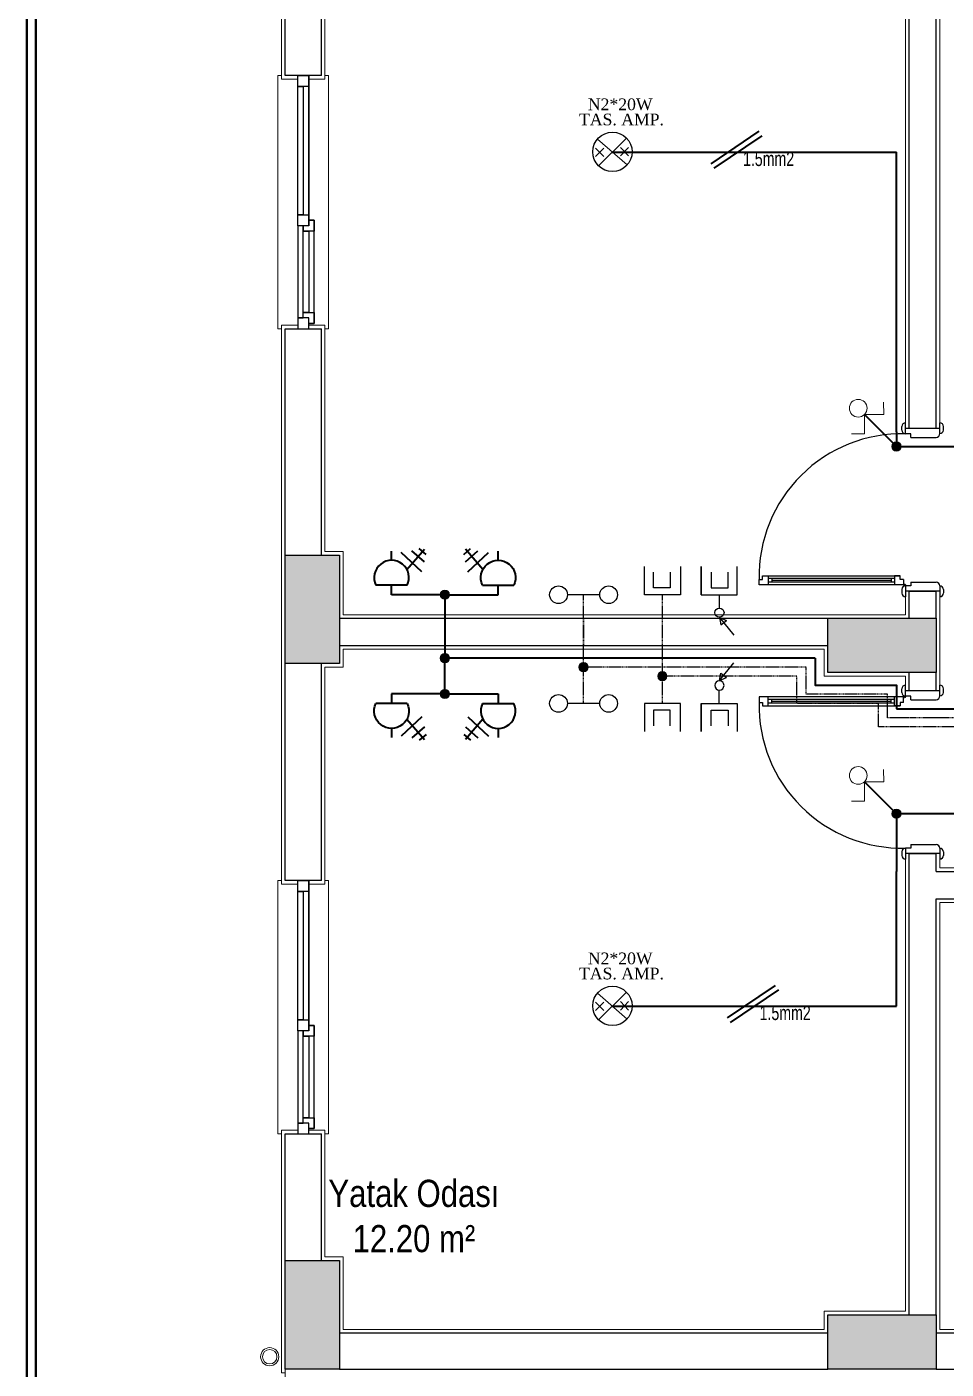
# Model space of a CAD drawing. Header units: metres. Extents: x 134072 to 172200, y 35728 to 38066.
# Drawn here: x 142635 to 143144, y 36184 to 36926 of the extents above; entities that cross this region are included whole.
import ezdxf

# ---------------------------------------------------------------- set-up
doc = ezdxf.new("R2010")
doc.units = ezdxf.units.M
doc.linetypes.add('DASHED', pattern=[0.75, 0.5, -0.25])
for name, color, linetype in [('ANA', 10, 'Continuous'), ('den', 156, 'Continuous'), ('duvaR', 52, 'Continuous'), ('kapı', 129, 'Continuous'), ('Kolon', 175, 'Continuous'), ('pencere', 28, 'Continuous'), ('YAZI', 1, 'Continuous'), ('yazı', 7, 'Continuous')]:
    doc.layers.add(name, color=color, linetype=linetype)
for name, color, linetype, lineweight in [('Cizgi 20', 175, 'Continuous', 20), ('ELEKTRİK', 102, 'Continuous', 40), ('m_kuvvetliakım', 1, 'Continuous', 40), ('m_zayıfakım', 2, 'DASHED', 30), ('SEMBOL', 140, 'Continuous', 20), ('sıva', 145, 'Continuous', 5), ('Tarama 13', 221, 'Continuous', 13), ('Yagmur olugu', 201, 'Continuous', 15)]:
    doc.layers.add(name, color=color, linetype=linetype, lineweight=lineweight)
doc.styles.add('omr', font='ARIALN.TTF', dxfattribs={"height": 20})
doc.styles.add('ROMANTUR', font='arial.ttf', dxfattribs={"width": 0.7})
doc.styles.add('YAZI', font='times.ttf', dxfattribs={"height": 10.5})

# ---------------------------------------------------------------- blocks, each defined once
blk = doc.blocks.new('A$C715B359D')
at = {"layer": 'ELEKTRİK', "lineweight": 20}
for p, q in [((0, 0.1329), (0.0114, 0.2035)), ((0.1057, 0.1157), (0, 0.1329)), ((0.0884, 0.0099), (0.1057, 0.1157)), ((0.1562, 0), (0.0884, 0.0099))]:
    blk.add_line(p, q, dxfattribs=at)
blk.add_circle((0.1455, 0.1442), 0.049, dxfattribs=at)
blk = doc.blocks.new('m-priz')
at = {"layer": 'm_kuvvetliakım'}
for p, q in [((0, 13.86), (0, 18.84)), ((16.71, 7.38), (5.34, 18.11)), ((8.54, 8.68), (18.17, 19.93)), ((18.17, 13), (11.25, 19.06)), ((19.05, 17.1), (15.28, 20.4)), ((8.65, 0), (-8.65, 0))]:
    blk.add_line(p, q, dxfattribs=at)
blk.add_arc((0, 4.23), 9.63, 333.94212, 206.05788, dxfattribs=at)
blk = doc.blocks.new('m-telefon')
at = {"layer": 'm_zayıfakım', "color": 2, "linetype": 'Continuous', "ltscale": 100}
blk.add_line((-8.96, 0), (8.96, 0), dxfattribs=at)
for centre in [(-13.86, 0), (13.86, 0)]:
    blk.add_circle(centre, 4.9, dxfattribs=at)
blk = doc.blocks.new('m-anten')
at = {"layer": 'm_zayıfakım', "color": 30, "linetype": 'Continuous', "ltscale": 100}
for p, q in [((9.95, 0), (-9.95, 0)), ((-9.95, 0), (-9.95, -15.56)), ((9.95, -15.56), (9.95, 0)), ((-4.98, -3.73), (-4.98, -12.45)), ((4.35, -3.73), (-4.98, -3.73)), ((4.35, -12.45), (4.35, -3.73))]:
    blk.add_line(p, q, dxfattribs=at)
blk = doc.blocks.new('m-tv')
at = {"layer": 'm_zayıfakım', "color": 30, "linetype": 'Continuous', "ltscale": 100}
for p, q in [((-0.21, 12.67), (-8.26, 22.33)), ((-1.04, 16.73), (-4.05, 14.22)), ((-0.21, 12.67), (-1.04, 16.73)), ((-0.21, 12.67), (-4.05, 14.22)), ((9.95, 0), (-9.95, 0)), ((-9.95, 0), (-9.95, -15.56)), ((0, 0), (0.01, 7.37)), ((9.95, 0), (9.95, -15.56)), ((9.95, -15.56), (9.95, 0)), ((-4.98, -3.73), (-4.98, -12.45)), ((4.35, -3.73), (-4.98, -3.73)), ((4.35, -12.45), (4.35, -3.73))]:
    blk.add_line(p, q, dxfattribs=at)
blk.add_circle((-0.2, 9.91), 2.55, dxfattribs=at)

msp = doc.modelspace()

# ---------------------------------------------------------------- hatches: boundary and pattern name
at = {"layer": 'SEMBOL'}
for points in [[(143113.51, 36694.06, 1), (143118.62, 36694.06, 1)], [(142863.82, 36612.11, -1), (142868.93, 36612.11, -1)], [(142863.82, 36577.06, -1), (142868.93, 36577.06, -1)], [(142940.51, 36572.06, -1), (142945.62, 36572.06, -1)], [(142984.08, 36567.06, -1), (142989.19, 36567.06, -1)], [(142863.82, 36557.25, 1), (142868.93, 36557.25, 1)], [(143113.51, 36491.06, 1), (143118.62, 36491.06, 1)]]:
    msp.add_hatch(color=1, dxfattribs=at).paths.add_polyline_path(points)
at = {"layer": 'Tarama 13'}
h = msp.add_hatch(dxfattribs=at)
h.set_pattern_fill('ANSI33,_O', color=256, scale=2)
h.set_pattern_definition([(45, (117464.424, 22063.553), (-8.980256, 8.980256), []), (45, (117473.405, 22063.553), (-8.980256, 8.980256), [6.35, -3.175])])
h.paths.add_polyline_path([(142808.07, 37659.06), (142778.07, 37659.06), (142778.07, 37599.06), (142808.07, 37599.06)])
h.paths.add_polyline_path([(143263.07, 37659.06), (143233.07, 37659.06), (143233.07, 37599.06), (143263.07, 37599.06)])
h.paths.add_polyline_path([(143608.07, 37784.06), (143583.07, 37784.06), (143583.07, 37609.06), (143608.07, 37609.06)])
h.paths.add_polyline_path([(144223.07, 37784.06), (144198.07, 37784.06), (144198.07, 37609.06), (144223.07, 37609.06)])
h.paths.add_polyline_path([(144223.07, 37329.06), (144193.07, 37329.06), (144193.07, 37269.06), (144223.07, 37269.06)])
h.paths.add_polyline_path([(144223.07, 37084.06), (144198.07, 37084.06), (144198.07, 37009.06), (144223.07, 37009.06)])
h.paths.add_polyline_path([(143608.07, 37084.06), (143583.07, 37084.06), (143583.07, 37009.06), (143608.07, 37009.06)])
h.paths.add_polyline_path([(143608.07, 37294.06), (143378.07, 37294.06), (143378.07, 37269.06), (143608.07, 37269.06)])
h.paths.add_polyline_path([(143263.07, 37084.06), (143088.07, 37084.06), (143088.07, 37059.06), (143263.07, 37059.06)])
h.paths.add_polyline_path([(142808.07, 37119.06), (142778.07, 37119.06), (142778.07, 37059.06), (142808.07, 37059.06)])
h.paths.add_polyline_path([(143608.07, 36859.06), (143583.07, 36859.06), (143583.07, 36784.06), (143608.07, 36784.06)])
h.paths.add_polyline_path([(143608.07, 36599.06), (143578.07, 36599.06), (143578.07, 36539.06), (143608.07, 36539.06)])
h.paths.add_polyline_path([(143608.07, 36259.06), (143583.07, 36259.06), (143583.07, 36084.06), (143608.07, 36084.06)])
h.paths.add_polyline_path([(143138.07, 36214.06), (143078.07, 36214.06), (143078.07, 36184.06), (143138.07, 36184.06)])
h.paths.add_polyline_path([(142808.07, 36244.06), (142778.07, 36244.06), (142778.07, 36184.06), (142808.07, 36184.06)])
h.paths.add_polyline_path([(142808.07, 36634.06), (142778.07, 36634.06), (142778.07, 36574.06), (142808.07, 36574.06)])
h.paths.add_polyline_path([(143138.07, 36599.06), (143078.07, 36599.06), (143078.07, 36569.06), (143138.07, 36569.06)])
h.paths.add_polyline_path([(144223.07, 36599.06), (144193.07, 36599.06), (144193.07, 36539.06), (144223.07, 36539.06)])
h.paths.add_polyline_path([(144223.07, 36259.06), (144198.07, 36259.06), (144198.07, 36084.06), (144223.07, 36084.06)])
h.paths.add_polyline_path([(144603.07, 36114.06), (144543.07, 36114.06), (144543.07, 36084.06), (144603.07, 36084.06)])
h.paths.add_polyline_path([(144573.07, 36599.06), (144543.07, 36599.06), (144543.07, 36539.06), (144573.07, 36539.06)])
h.paths.add_polyline_path([(144703.07, 36809.06), (144528.07, 36809.06), (144528.07, 36784.06), (144703.07, 36784.06)])
h.paths.add_polyline_path([(144223.07, 36859.06), (144198.07, 36859.06), (144198.07, 36784.06), (144223.07, 36784.06)])
h.paths.add_polyline_path([(145093.07, 36114.06), (145033.07, 36114.06), (145033.07, 36084.06), (145093.07, 36084.06)])
h.paths.add_polyline_path([(145193.07, 36599.06), (145068.07, 36599.06), (145068.07, 36574.06), (145193.07, 36574.06)])
h.paths.add_polyline_path([(145193.07, 36964.06), (145163.07, 36964.06), (145163.07, 36904.06), (145193.07, 36904.06)])
h.paths.add_polyline_path([(145193.07, 37294.06), (145068.07, 37294.06), (145068.07, 37269.06), (145193.07, 37269.06)])
h.paths.add_polyline_path([(144573.07, 37329.06), (144543.07, 37329.06), (144543.07, 37269.06), (144573.07, 37269.06)])
h.paths.add_polyline_path([(144703.07, 37084.06), (144528.07, 37084.06), (144528.07, 37059.06), (144703.07, 37059.06)])
h.paths.add_polyline_path([(145093.07, 37784.06), (145033.07, 37784.06), (145033.07, 37754.06), (145093.07, 37754.06)])
h.paths.add_polyline_path([(144603.07, 37784.06), (144543.07, 37784.06), (144543.07, 37754.06), (144603.07, 37754.06)])

# ---------------------------------------------------------------- linework, layer by layer
at = {"lineweight": 50}
for p, q in [((142635.22, 37981.42, 127785.85), (142635.22, 35933.91, 127785.85)), ((142640.22, 37976.42, 127785.85), (142640.22, 35938.91, 127785.85))]:
    msp.add_line(p, q, dxfattribs=at)
at = {"layer": 'ANA'}
for p, q in [((142963.42, 36859.25), (142968, 36854.62)), ((142968, 36859.25), (142963.42, 36854.62)), ((142954.29, 36858.96), (142949.71, 36854.33)), ((142949.71, 36858.96), (142954.29, 36854.33)), ((142954.29, 36386.89), (142949.71, 36382.26)), ((142949.71, 36386.89), (142954.29, 36382.26)), ((142963.42, 36387.19), (142968, 36382.56)), ((142968, 36387.19), (142963.42, 36382.56))]:
    msp.add_line(p, q, dxfattribs=at)
for centre in [(142959, 36856.87), (142959, 36384.81)]:
    msp.add_circle(centre, 10.89, dxfattribs=at)
at = {"layer": 'Cizgi 20'}
msp.add_lwpolyline([(143583.07, 36084.06), (143138.07, 36084.06), (143138.07, 36034.06), (142778.07, 36034.06), (142778.07, 36184.06)], dxfattribs=at)
at = {"layer": 'den', "lineweight": 5}
for points in [[(142776.07, 36759.06), (142774.07, 36759.06), (142774.07, 36899.06), (142776.07, 36899.06)], [(142800.07, 36759.06), (142802.07, 36759.06), (142802.07, 36899.06), (142800.07, 36899.06)], [(142776.07, 36314.06), (142774.07, 36314.06), (142774.07, 36454.06), (142776.07, 36454.06)], [(142800.07, 36314.06), (142802.07, 36314.06), (142802.07, 36454.06), (142800.07, 36454.06)]]:
    msp.add_lwpolyline(points, dxfattribs=at)
at = {"layer": 'duvaR'}
for p, q in [((142778.07, 36899.06), (142778.07, 37059.06)), ((142798.07, 36899.06), (142798.07, 37059.06)), ((143123.07, 36704.06), (143123.07, 37059.06)), ((143138.07, 36704.06), (143138.07, 37059.06)), ((142798.07, 36899.06), (142778.07, 36899.06)), ((142778.07, 36634.06), (142778.07, 36759.06)), ((142778.07, 36759.06), (142798.07, 36759.06)), ((142798.07, 36634.06), (142798.07, 36759.06)), ((143138.07, 36704.06), (143123.07, 36704.06)), ((143123.07, 36599.06), (143123.07, 36614.06)), ((143123.07, 36614.06), (143138.07, 36614.06)), ((143138.07, 36599.06), (143138.07, 36614.06)), ((142808.07, 36599.06), (143078.07, 36599.06)), ((142808.07, 36584.06), (143078.07, 36584.06)), ((142778.07, 36454.06), (142778.07, 36574.06)), ((142798.07, 36454.06), (142798.07, 36574.06)), ((143123.07, 36559.06), (143123.07, 36569.06)), ((143138.07, 36559.06), (143138.07, 36569.06)), ((143138.07, 36559.06), (143123.07, 36559.06)), ((143123.07, 36459.06), (143123.07, 36469.06)), ((143123.07, 36469.06), (143138.07, 36469.06)), ((143138.07, 36459.06), (143138.07, 36469.06)), ((143123.07, 36214.06), (143123.07, 36459.06)), ((143138.07, 36459.06), (143153.07, 36459.06)), ((142798.07, 36454.06), (142778.07, 36454.06)), ((143138.07, 36444.06), (143153.07, 36444.06)), ((143138.07, 36214.06), (143138.07, 36444.06)), ((142778.07, 36244.06), (142778.07, 36314.06)), ((142778.07, 36314.06), (142798.07, 36314.06)), ((142798.07, 36244.06), (142798.07, 36314.06)), ((142808.07, 36204.06), (143078.07, 36204.06)), ((143138.07, 36204.06), (143273.07, 36204.06)), ((142808.07, 36184.06), (143078.07, 36184.06)), ((143138.07, 36184.06), (143273.07, 36184.06))]:
    msp.add_line(p, q, dxfattribs=at)
at = {"layer": 'ELEKTRİK', "color": 5}
msp.add_line((143097.7, 36856.79), (143116.07, 36856.79), dxfattribs=at)
at = {"layer": 'ELEKTRİK'}
msp.add_line((143098.39, 36711.73), (143116.07, 36694.06), dxfattribs=at)
at = {"layer": 'kapı'}
for p, q in [((143119.07, 36703.06), (143119.07, 36705.06)), ((143121.07, 36701.06), (143121.07, 36707.18)), ((143140.07, 36704.06), (143121.07, 36704.06)), ((143140.07, 36701.18), (143140.07, 36707.18)), ((143142.06, 36703.06), (143142.06, 36705.06)), ((143124.07, 36701.06), (143121.07, 36701.06)), ((143124.07, 36699.06), (143124.07, 36701.06)), ((143124.07, 36699.06), (143138.07, 36699.06)), ((143042.09, 36622.5), (143045.09, 36622.5)), ((143042.09, 36620.5), (143042.09, 36622.5)), ((143042.09, 36622.5), (143118.05, 36622.5)), ((143045.09, 36622.5), (143045.09, 36617.5)), ((143115.05, 36622.5), (143115.05, 36617.5)), ((143118.05, 36622.5), (143115.05, 36622.5)), ((143118.05, 36620.5), (143118.05, 36622.5)), ((143040.09, 36617.5), (143040.09, 36620.5)), ((143040.09, 36620.5), (143042.09, 36620.5)), ((143120.05, 36617.5), (143040.09, 36617.5)), ((143115.05, 36621), (143045.09, 36621)), ((143115.05, 36619), (143045.09, 36619)), ((143047.09, 36621), (143047.09, 36619)), ((143113.1, 36620), (143047.09, 36620)), ((143113.1, 36621), (143113.1, 36619)), ((143120.05, 36620.5), (143118.05, 36620.5)), ((143119.07, 36615.06), (143119.07, 36613.06)), ((143120.05, 36620.5), (143120.05, 36617.5)), ((143124.07, 36617.06), (143121.07, 36617.06)), ((143121.07, 36617.06), (143121.07, 36610.93)), ((143124.07, 36619.06), (143138.07, 36619.06)), ((143124.07, 36619.06), (143124.07, 36617.06)), ((143140.07, 36616.93), (143140.07, 36610.93)), ((143142.06, 36615.06), (143142.06, 36613.06)), ((143140.07, 36614.06), (143121.07, 36614.06)), ((143040.09, 36555.61), (143040.09, 36552.61)), ((143120.05, 36555.61), (143040.09, 36555.61)), ((143045.09, 36550.61), (143045.09, 36555.61)), ((143115.05, 36550.61), (143115.05, 36555.61)), ((143119.07, 36558.06), (143119.07, 36560.06)), ((143120.05, 36552.61), (143120.05, 36555.61)), ((143121.07, 36556.06), (143121.07, 36562.18)), ((143140.07, 36559.06), (143121.07, 36559.06)), ((143124.07, 36556.06), (143121.07, 36556.06)), ((143124.07, 36554.06), (143124.07, 36556.06)), ((143140.07, 36556.18), (143140.07, 36562.18)), ((143142.06, 36558.06), (143142.06, 36560.06)), ((143040.09, 36552.61), (143042.09, 36552.61)), ((143042.09, 36552.61), (143042.09, 36550.61)), ((143042.09, 36550.61), (143045.09, 36550.61)), ((143042.09, 36550.61), (143118.05, 36550.61)), ((143115.05, 36554.11), (143045.09, 36554.11)), ((143115.05, 36552.11), (143045.09, 36552.11)), ((143047.09, 36552.11), (143047.09, 36554.11)), ((143113.1, 36553.11), (143047.09, 36553.11)), ((143113.1, 36552.11), (143113.1, 36554.11)), ((143118.05, 36550.61), (143115.05, 36550.61)), ((143118.05, 36552.61), (143118.05, 36550.61)), ((143120.05, 36552.61), (143118.05, 36552.61)), ((143124.07, 36554.06), (143138.07, 36554.06)), ((143124.07, 36474.06), (143138.07, 36474.06)), ((143124.07, 36474.06), (143124.07, 36472.06)), ((143119.07, 36470.06), (143119.07, 36468.06)), ((143124.07, 36472.06), (143121.07, 36472.06)), ((143121.07, 36472.06), (143121.07, 36465.93)), ((143140.07, 36469.06), (143121.07, 36469.06)), ((143140.07, 36471.93), (143140.07, 36465.93)), ((143142.06, 36470.06), (143142.06, 36468.06))]:
    msp.add_line(p, q, dxfattribs=at)
for centre in [(143120.55, 36617.5), (143120.55, 36555.61)]:
    msp.add_circle(centre, 0.5, dxfattribs=at)
for centre, radius, start, end in [((143121.23, 36705.03), 2.16, 94.40266, 179.17522), ((143139.9, 36705.03), 2.16, 0.82737, 85.59468), ((143119.09, 36622.07), 79.01, 88.56612, 181.1371), ((143121.07, 36703.06), 2, 180, 269.88691), ((143137.88, 36701.24), 2.19, 274.9061, 358.58154), ((143140.06, 36703.19), 2.01, 270.20235, 356.19689), ((143121.07, 36615.06), 2, 90.11309, 180), ((143137.88, 36616.88), 2.19, 1.41846, 85.0939), ((143140.06, 36614.92), 2.01, 3.80311, 89.79765), ((143121.23, 36613.09), 2.16, 180.82478, 265.59734), ((143139.9, 36613.09), 2.16, 274.40532, 359.17263), ((143121.23, 36560.03), 2.16, 94.40266, 179.17522), ((143121.07, 36558.06), 2, 180, 269.88691), ((143137.88, 36556.24), 2.19, 274.9061, 358.58154), ((143139.9, 36560.03), 2.16, 0.82737, 85.59468), ((143140.06, 36558.19), 2.01, 270.20235, 356.19689), ((143119.09, 36551.04), 79.01, 178.8629, 271.43388), ((143137.88, 36471.88), 2.19, 1.41846, 85.0939), ((143121.07, 36470.06), 2, 90.11309, 180), ((143121.23, 36468.09), 2.16, 180.82478, 265.59734), ((143140.06, 36469.92), 2.01, 3.80311, 89.79765), ((143139.9, 36468.09), 2.16, 274.40532, 359.17263)]:
    msp.add_arc(centre, radius, start, end, dxfattribs=at)
at = {"layer": 'Kolon'}
for p, q in [((142778.07, 36634.06), (142808.07, 36634.06)), ((142778.07, 36574.06), (142778.07, 36634.06)), ((142808.07, 36634.06), (142808.07, 36574.06)), ((143078.07, 36569.06), (143078.07, 36599.06)), ((143078.07, 36599.06), (143138.07, 36599.06)), ((143138.07, 36599.06), (143138.07, 36569.06)), ((142808.07, 36574.06), (142778.07, 36574.06)), ((143138.07, 36569.06), (143078.07, 36569.06)), ((142778.07, 36184.06), (142778.07, 36244.06)), ((142778.07, 36244.06), (142808.07, 36244.06)), ((142808.07, 36244.06), (142808.07, 36184.06)), ((143078.07, 36184.06), (143078.07, 36214.06)), ((143078.07, 36214.06), (143138.07, 36214.06)), ((143138.07, 36214.06), (143138.07, 36184.06)), ((142808.07, 36184.06), (142778.07, 36184.06)), ((143138.07, 36184.06), (143078.07, 36184.06))]:
    msp.add_line(p, q, dxfattribs=at)
at = {"layer": 'm_kuvvetliakım', "color": 5}
for p, q in [((143039.91, 36868.26), (143013.35, 36850.28)), ((143041.59, 36865.78), (143015.03, 36847.79)), ((142958.92, 36856.79), (143097.7, 36856.79)), ((143116.07, 36702.06), (143116.07, 36856.79)), ((143116.07, 36702.06), (143116.07, 36694.06)), ((143116.07, 36694.06), (143124.07, 36694.06)), ((143124.07, 36694.06), (143138.07, 36694.06)), ((143138.07, 36694.06), (143256.07, 36694.06)), ((143246.53, 36491.06), (143116.07, 36491.06)), ((143116.07, 36491.06), (143116.07, 36459.06)), ((143116.07, 36384.72), (143116.07, 36459.06)), ((143049.09, 36396.2), (143022.53, 36378.21)), ((143050.77, 36393.72), (143024.21, 36375.73)), ((142958.92, 36384.72), (143116.07, 36384.72))]:
    msp.add_line(p, q, dxfattribs=at)
at = {"layer": 'm_kuvvetliakım'}
for p, q in [((142836.89, 36612.11), (142836.89, 36617.32)), ((142895.86, 36612.11), (142895.86, 36617.32)), ((142866.38, 36612.11), (142836.89, 36612.11)), ((142866.38, 36612.11), (142866.38, 36609.56)), ((142866.38, 36612.11), (142866.38, 36606.06)), ((142866.38, 36612.11), (142866.38, 36609.56)), ((142866.38, 36612.11), (142866.38, 36606.06)), ((142866.38, 36612.11), (142895.86, 36612.11)), ((142866.38, 36606.06), (142866.38, 36577.06)), ((143071.07, 36577.06), (142866.38, 36577.06)), ((142866.38, 36557.25), (142866.38, 36577.06)), ((142866.38, 36557.25), (142836.89, 36557.25)), ((142836.89, 36557.25), (142836.89, 36552.04)), ((142866.38, 36557.25), (142895.86, 36557.25)), ((142895.86, 36557.25), (142895.86, 36552.04)), ((143116.07, 36549.06), (143124.07, 36549.06)), ((143124.07, 36549.06), (143138.07, 36549.06)), ((143138.07, 36549.06), (143256.07, 36549.06)), ((143098.39, 36508.73), (143116.07, 36491.06))]:
    msp.add_line(p, q, dxfattribs=at)
msp.add_lwpolyline([(143071.07, 36577.06), (143071.07, 36562.06), (143116.07, 36562.06), (143116.07, 36557.06), (143116.07, 36549.06)], dxfattribs=at)
at = {"layer": 'm_zayıfakım'}
for p, q in [((142943.07, 36567.06), (142943.07, 36612.11)), ((142943.07, 36599.06), (142943.07, 36584.06)), ((142943.07, 36552.06), (142943.07, 36567.06))]:
    msp.add_line(p, q, dxfattribs=at)
at = {"layer": 'm_zayıfakım', "color": 30}
for p, q in [((142986.63, 36567.06), (142986.63, 36612.11)), ((142986.63, 36552.06), (142986.63, 36567.06))]:
    msp.add_line(p, q, dxfattribs=at)
at = {"layer": 'm_zayıfakım'}
msp.add_lwpolyline([(143271.07, 36544.06), (143138.07, 36544.06), (143124.07, 36544.06), (143116.07, 36544.06), (143111.07, 36544.06), (143111.07, 36549.06), (143111.07, 36557.06), (143066.07, 36557.06), (143066.07, 36572.06), (142943.07, 36572.06)], dxfattribs=at)
at = {"layer": 'm_zayıfakım', "color": 30}
msp.add_lwpolyline([(143271.07, 36539.06), (143261.07, 36539.06), (143138.07, 36539.06), (143124.07, 36539.06), (143116.07, 36539.06), (143106.07, 36539.06), (143106.07, 36549.06), (143106.07, 36552.06), (143061.07, 36552.06), (143061.07, 36567.06), (142986.63, 36567.06)], dxfattribs=at)
at = {"layer": 'pencere'}
for points in [[(142791.07, 36816.06), (142785.07, 36816.06), (142785.07, 36899.06), (142791.07, 36899.06), (142791.07, 36893.06), (142785.07, 36893.06), (142788.07, 36893.06), (142788.07, 36822.06), (142785.07, 36822.06), (142791.07, 36822.06), (142791.07, 36816.06), (142791.07, 36899.06), (142791.07, 36819.06), (142794.07, 36819.06), (142794.07, 36813.06), (142788.07, 36813.06), (142788.07, 36816.06), (142785.07, 36816.06), (142785.07, 36759.06), (142791.07, 36759.06), (142791.07, 36765.06), (142785.07, 36765.06), (142788.07, 36765.06), (142788.07, 36816.06), (142788.07, 36813.06), (142791.07, 36813.06), (142791.07, 36768.06), (142788.07, 36768.06), (142794.07, 36768.06), (142794.07, 36762.06), (142791.07, 36762.06), (142794.07, 36762.06), (142794.07, 36819.06), (142791.07, 36819.06)], [(142791.07, 36371.06), (142785.07, 36371.06), (142785.07, 36454.06), (142791.07, 36454.06), (142791.07, 36448.06), (142785.07, 36448.06), (142788.07, 36448.06), (142788.07, 36377.06), (142785.07, 36377.06), (142791.07, 36377.06), (142791.07, 36371.06), (142791.07, 36454.06), (142791.07, 36374.06), (142794.07, 36374.06), (142794.07, 36368.06), (142788.07, 36368.06), (142788.07, 36371.06), (142785.07, 36371.06), (142785.07, 36314.06), (142791.07, 36314.06), (142791.07, 36320.06), (142785.07, 36320.06), (142788.07, 36320.06), (142788.07, 36371.06), (142788.07, 36368.06), (142791.07, 36368.06), (142791.07, 36323.06), (142788.07, 36323.06), (142794.07, 36323.06), (142794.07, 36317.06), (142791.07, 36317.06), (142794.07, 36317.06), (142794.07, 36374.06), (142791.07, 36374.06)]]:
    msp.add_lwpolyline(points, dxfattribs=at)
at = {"layer": 'SEMBOL'}
for p, q in [((142950.69, 36863.92), (142967.15, 36849.66)), ((142966.83, 36864.43), (142951.3, 36849.17)), ((142950.69, 36391.85), (142967.15, 36377.59)), ((142966.83, 36392.36), (142951.3, 36377.11))]:
    msp.add_line(p, q, dxfattribs=at)
at = {"layer": 'SEMBOL', "color": 1}
for centre in [(143116.07, 36694.06), (142866.38, 36612.11), (142866.38, 36577.06), (142943.07, 36572.06), (142986.63, 36567.06), (142866.38, 36557.25), (143116.07, 36491.06)]:
    msp.add_circle(centre, 2.55, dxfattribs=at)
at = {"layer": 'sıva'}
for p, q in [((142800.07, 37057.06), (142800.07, 36897.06)), ((143121.07, 36702.06), (143121.07, 37057.06)), ((143140.07, 37057.06), (143140.07, 36702.06)), ((142800.07, 36897.06), (142791.07, 36897.06)), ((143121.07, 36702.06), (143121.07, 36702.06)), ((143121.07, 36459.06), (143121.07, 36471.06)), ((143121.07, 36216.06), (143121.07, 36459.06)), ((142791.07, 36316.06), (142800.07, 36316.06)), ((142800.07, 36316.06), (142800.07, 36246.06)), ((142800.07, 36246.06), (142810.07, 36246.06)), ((142810.07, 36246.06), (142810.07, 36206.06)), ((143076.07, 36206.06), (143076.07, 36216.06)), ((143076.07, 36216.06), (143121.07, 36216.06)), ((142810.07, 36206.06), (143076.07, 36206.06))]:
    msp.add_line(p, q, dxfattribs=at)
for points in [[(142785.07, 36897.06), (142776.07, 36897.06), (142776.07, 37059.06), (142776.07, 37119.06), (142776.07, 37271.06), (142785.07, 37271.06)], [(142785.07, 36452.06), (142776.07, 36452.06), (142776.07, 36574.06), (142776.07, 36634.06), (142776.07, 36761.06), (142785.07, 36761.06)], [(142791.07, 36761.06), (142800.07, 36761.06), (142800.07, 36636.06), (142810.07, 36636.06), (142810.07, 36601.06), (143076.07, 36601.06), (143121.07, 36601.06), (143121.07, 36616.06)], [(143140.07, 36616.06), (143140.07, 36599.06), (143140.07, 36569.06), (143140.07, 36557.06)], [(143121.07, 36557.06), (143121.07, 36557.06), (143121.07, 36567.06), (143076.07, 36567.06), (143076.07, 36582.06), (142810.07, 36582.06), (142810.07, 36572.06), (142800.07, 36572.06), (142800.07, 36452.06), (142791.07, 36452.06)], [(143140.07, 36471.06), (143140.07, 36461.06), (143155.07, 36461.06)], [(143155.07, 36442.06), (143155.07, 36442.06), (143140.07, 36442.06), (143140.07, 36216.06), (143140.07, 36206.06), (143275.07, 36206.06), (143275.07, 36197.06)], [(142778.07, 36182.06), (142776.07, 36182.06), (142776.07, 36244.06), (142776.07, 36316.06), (142785.07, 36316.06)]]:
    msp.add_lwpolyline(points, dxfattribs=at)
at = {"layer": 'Yagmur olugu'}
for radius in [5, 4]:
    msp.add_circle((142769.5, 36190.95), radius, dxfattribs=at)

# ---------------------------------------------------------------- block references
at = {"layer": 'ELEKTRİK', "xscale": 100, "yscale": 100, "zscale": 100, "rotation": 99.28078022861888}
for p in [(143111.51, 36703.17), (143111.51, 36500.17)]:
    msp.add_blockref('A$C715B359D', p, dxfattribs=at)
at = {"layer": 'm_kuvvetliakım'}
msp.add_blockref('m-priz', (142836.89, 36617.32), dxfattribs=at)
at = {"layer": 'm_kuvvetliakım', "xscale": -1}
msp.add_blockref('m-priz', (142895.86, 36617.32), dxfattribs=at)
at = {"layer": 'm_kuvvetliakım', "xscale": -1, "rotation": 180}
msp.add_blockref('m-priz', (142836.89, 36552.04), dxfattribs=at)
at = {"layer": 'm_kuvvetliakım', "rotation": 180}
msp.add_blockref('m-priz', (142895.86, 36552.04), dxfattribs=at)
at = {"layer": 'm_zayıfakım', "color": 30, "xscale": -1, "rotation": 180}
msp.add_blockref('m-anten', (142986.63, 36612.11), dxfattribs=at)
at = {"layer": 'm_zayıfakım', "color": 30, "rotation": 180}
for name, p in [('m-tv', (143017.98, 36612.11)), ('m-telefon', (142943.07, 36612.11)), ('m-telefon', (142943.07, 36552.06))]:
    msp.add_blockref(name, p, dxfattribs=at)
at = {"layer": 'm_zayıfakım', "color": 30, "xscale": -1}
msp.add_blockref('m-tv', (143017.98, 36552.06), dxfattribs=at)
at = {"layer": 'm_zayıfakım', "color": 30}
msp.add_blockref('m-anten', (142986.63, 36552.06), dxfattribs=at)

# ---------------------------------------------------------------- texts
at = {"layer": 'm_kuvvetliakım', "color": 5, "style": 'ROMANTUR', "width": 0.7}
for p in [(143031.24, 36849.06), (143040.42, 36377)]:
    msp.add_text('1.5mm2', height=8, dxfattribs=at).set_placement(p)
at = {"layer": 'YAZI', "linetype": 'Continuous', "style": 'YAZI'}
for s, p in [('N2*20W', (142945.43, 36879.93)), ('TAS. AMP.', (142940.56, 36871.56)), ('N2*20W', (142945.43, 36407.87)), ('TAS. AMP.', (142940.56, 36399.5))]:
    msp.add_text(s, height=6.468, dxfattribs=at).set_placement(p)
at = {"layer": 'yazı', "lineweight": 20, "insert": (142849.27, 36288.72), "char_height": 15, "width": 139.1913, "attachment_point": 2, "style": 'omr'}
msp.add_mtext('Yatak Odası\\P12.20 m²', dxfattribs=at)

doc.saveas('drawing.dxf')
